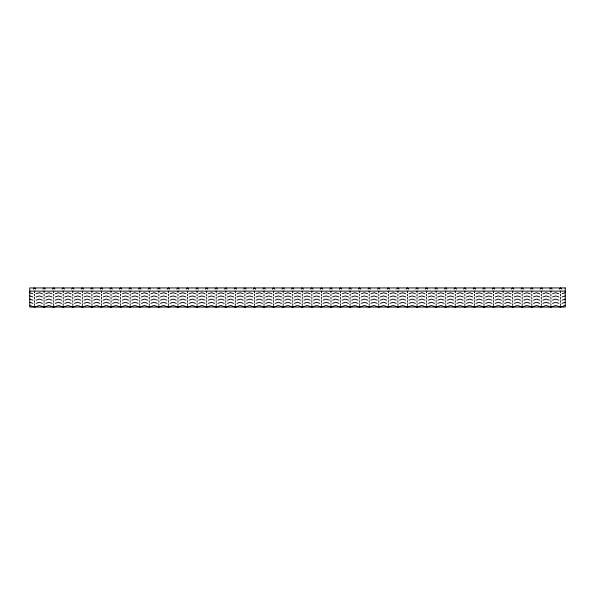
<?xml version="1.0" encoding="UTF-8"?>
<svg xmlns="http://www.w3.org/2000/svg" width="595" height="595" viewBox="0 0 595 595"><rect width="100%" height="100%" fill="white"/><g stroke="black" fill="none" stroke-linecap="round" stroke-linejoin="round"><path stroke-width="0.89" d="M33.335 289.133L34.532 287.935L35.73 289.133M42.9 289.133L44.097 287.935L45.287 289.133M52.464 289.133L53.654 287.935L54.852 289.133M62.021 289.133L63.219 287.935L64.416 289.133M71.586 289.133L72.783 287.935L73.973 289.133M81.151 289.133L82.341 287.935L83.538 289.133M90.708 289.133L91.905 287.935L93.103 289.133M100.272 289.133L101.47 287.935L102.667 289.133M109.837 289.133L111.034 287.935L112.224 289.133M119.402 289.133L120.592 287.935L121.789 289.133M128.959 289.133L130.156 287.935L131.354 289.133M138.523 289.133L139.721 287.935L140.911 289.133M148.088 289.133L149.278 287.935L150.476 289.133M157.645 289.133L158.843 287.935L160.04 289.133M167.21 289.133L168.407 287.935L169.605 289.133M176.775 289.133L177.972 287.935L179.162 289.133M186.339 289.133L187.529 287.935L188.727 289.133M195.896 289.133L197.094 287.935L198.291 289.133M205.461 289.133L206.658 287.935L207.848 289.133M215.026 289.133L216.216 287.935L217.413 289.133M224.583 289.133L225.78 287.935L226.978 289.133M234.147 289.133L235.345 287.935L236.542 289.133M243.712 289.133L244.909 287.935L246.099 289.133M253.277 289.133L254.467 287.935L255.664 289.133M262.834 289.133L264.031 287.935L265.229 289.133M272.398 289.133L273.596 287.935L274.786 289.133M281.963 289.133L283.153 287.935L284.351 289.133M291.52 289.133L292.718 287.935L293.915 289.133M301.085 289.133L302.282 287.935L303.48 289.133M310.649 289.133L311.847 287.935L313.037 289.133M320.214 289.133L321.404 287.935L322.602 289.133M329.771 289.133L330.969 287.935L332.166 289.133M339.336 289.133L340.533 287.935L341.723 289.133M348.901 289.133L350.091 287.935L351.288 289.133M358.458 289.133L359.655 287.935L360.853 289.133M368.022 289.133L369.22 287.935L370.417 289.133M377.587 289.133L378.784 287.935L379.974 289.133M387.152 289.133L388.342 287.935L389.539 289.133M396.709 289.133L397.906 287.935L399.104 289.133M406.273 289.133L407.471 287.935L408.661 289.133M415.838 289.133L417.028 287.935L418.226 289.133M425.395 289.133L426.593 287.935L427.79 289.133M434.96 289.133L436.157 287.935L437.355 289.133M444.524 289.133L445.722 287.935L446.912 289.133M454.089 289.133L455.279 287.935L456.477 289.133M463.646 289.133L464.844 287.935L466.041 289.133M473.211 289.133L474.408 287.935L475.598 289.133M482.776 289.133L483.966 287.935L485.163 289.133M492.333 289.133L493.53 287.935L494.728 289.133M501.897 289.133L503.095 287.935L504.292 289.133M511.462 289.133L512.659 287.935L513.849 289.133M521.027 289.133L522.217 287.935L523.414 289.133M530.584 289.133L531.781 287.935L532.979 289.133M540.148 289.133L541.346 287.935L542.536 289.133M549.713 289.133L550.903 287.935L552.101 289.133M559.27 289.133L560.468 287.935L561.665 289.133M36.124 293.781L39.315 292.718L42.498 293.781M36.124 296.972L39.315 295.908L42.498 296.972M45.689 293.781L48.872 292.718L52.062 293.781M36.124 300.155L39.315 299.092L42.498 300.155M45.689 296.972L48.872 295.908L52.062 296.972M55.253 293.781L58.436 292.718L61.627 293.781M36.124 303.346L39.315 302.282L42.498 303.346M45.689 300.155L48.872 299.092L52.062 300.155M55.253 296.972L58.436 295.908L61.627 296.972M64.81 293.781L68.001 292.718L71.184 293.781M29.75 305.466L34.532 307.065L39.315 305.466L44.097 307.065L48.872 305.466L53.654 307.065L58.436 305.466L63.219 307.065L68.001 305.466L72.783 307.065L77.566 305.466L82.341 307.065L87.123 305.466L91.905 307.065L96.688 305.466L101.47 307.065L106.252 305.466L111.034 307.065L115.809 305.466L120.592 307.065L125.374 305.466L130.156 307.065L134.939 305.466L139.721 307.065L144.503 305.466L149.278 307.065L154.06 305.466L158.843 307.065L163.625 305.466L168.407 307.065L173.19 305.466L177.972 307.065L182.747 305.466L187.529 307.065L192.311 305.466L197.094 307.065L201.876 305.466L206.658 307.065L211.441 305.466L216.216 307.065L220.998 305.466L225.78 307.065L230.562 305.466L235.345 307.065L240.127 305.466L244.909 307.065L249.684 305.466L254.467 307.065L259.249 305.466L264.031 307.065L268.814 305.466L273.596 307.065L278.378 305.466L283.153 307.065L287.935 305.466L292.718 307.065L297.5 305.466L302.282 307.065L307.065 305.466L311.847 307.065L316.622 305.466L321.404 307.065L326.186 305.466L330.969 307.065L335.751 305.466L340.533 307.065L345.316 305.466L350.091 307.065L354.873 305.466L359.655 307.065L364.438 305.466L369.22 307.065L374.002 305.466L378.784 307.065L383.559 305.466L388.342 307.065L393.124 305.466L397.906 307.065L402.689 305.466L407.471 307.065L412.253 305.466L417.028 307.065L421.81 305.466L426.593 307.065L431.375 305.466L436.157 307.065L440.94 305.466L445.722 307.065L450.497 305.466L455.279 307.065L460.061 305.466L464.844 307.065L469.626 305.466L474.408 307.065L479.191 305.466L483.966 307.065L488.748 305.466L493.53 307.065L498.312 305.466L503.095 307.065L507.877 305.466L512.659 307.065L517.434 305.466L522.217 307.065L526.999 305.466L531.781 307.065L536.564 305.466L541.346 307.065L546.128 305.466L550.903 307.065L555.685 305.466L560.468 307.065L565.25 305.466M45.689 303.346L48.872 302.282L52.062 303.346M55.253 300.155L58.436 299.092L61.627 300.155M64.81 296.972L68.001 295.908L71.184 296.972M74.375 293.781L77.566 292.718L80.749 293.781M55.253 303.346L58.436 302.282L61.627 303.346M64.81 300.155L68.001 299.092L71.184 300.155M74.375 296.972L77.566 295.908L80.749 296.972M83.94 293.781L87.123 292.718L90.314 293.781M64.81 303.346L68.001 302.282L71.184 303.346M74.375 300.155L77.566 299.092L80.749 300.155M83.94 296.972L87.123 295.908L90.314 296.972M93.497 293.781L96.688 292.718L99.878 293.781M74.375 303.346L77.566 302.282L80.749 303.346M83.94 300.155L87.123 299.092L90.314 300.155M93.497 296.972L96.688 295.908L99.878 296.972M103.061 293.781L106.252 292.718L109.435 293.781M83.94 303.346L87.123 302.282L90.314 303.346M93.497 300.155L96.688 299.092L99.878 300.155M103.061 296.972L106.252 295.908L109.435 296.972M112.626 293.781L115.809 292.718L119 293.781M93.497 303.346L96.688 302.282L99.878 303.346M103.061 300.155L106.252 299.092L109.435 300.155M112.626 296.972L115.809 295.908L119 296.972M122.191 293.781L125.374 292.718L128.565 293.781M103.061 303.346L106.252 302.282L109.435 303.346M112.626 300.155L115.809 299.092L119 300.155M122.191 296.972L125.374 295.908L128.565 296.972M131.748 293.781L134.939 292.718L138.122 293.781M112.626 303.346L115.809 302.282L119 303.346M122.191 300.155L125.374 299.092L128.565 300.155M131.748 296.972L134.939 295.908L138.122 296.972M141.312 293.781L144.503 292.718L147.686 293.781M122.191 303.346L125.374 302.282L128.565 303.346M131.748 300.155L134.939 299.092L138.122 300.155M141.312 296.972L144.503 295.908L147.686 296.972M150.877 293.781L154.06 292.718L157.251 293.781M131.748 303.346L134.939 302.282L138.122 303.346M141.312 300.155L144.503 299.092L147.686 300.155M150.877 296.972L154.06 295.908L157.251 296.972M160.434 293.781L163.625 292.718L166.816 293.781M141.312 303.346L144.503 302.282L147.686 303.346M150.877 300.155L154.06 299.092L157.251 300.155M160.434 296.972L163.625 295.908L166.816 296.972M169.999 293.781L173.19 292.718L176.373 293.781M150.877 303.346L154.06 302.282L157.251 303.346M160.434 300.155L163.625 299.092L166.816 300.155M169.999 296.972L173.19 295.908L176.373 296.972M179.564 293.781L182.747 292.718L185.938 293.781M160.434 303.346L163.625 302.282L166.816 303.346M169.999 300.155L173.19 299.092L176.373 300.155M179.564 296.972L182.747 295.908L185.938 296.972M189.128 293.781L192.311 292.718L195.502 293.781M169.999 303.346L173.19 302.282L176.373 303.346M179.564 300.155L182.747 299.092L185.938 300.155M189.128 296.972L192.311 295.908L195.502 296.972M198.685 293.781L201.876 292.718L205.059 293.781M179.564 303.346L182.747 302.282L185.938 303.346M189.128 300.155L192.311 299.092L195.502 300.155M198.685 296.972L201.876 295.908L205.059 296.972M208.25 293.781L211.441 292.718L214.624 293.781M189.128 303.346L192.311 302.282L195.502 303.346M198.685 300.155L201.876 299.092L205.059 300.155M208.25 296.972L211.441 295.908L214.624 296.972M217.815 293.781L220.998 292.718L224.189 293.781M198.685 303.346L201.876 302.282L205.059 303.346M208.25 300.155L211.441 299.092L214.624 300.155M217.815 296.972L220.998 295.908L224.189 296.972M227.372 293.781L230.562 292.718L233.753 293.781M208.25 303.346L211.441 302.282L214.624 303.346M217.815 300.155L220.998 299.092L224.189 300.155M227.372 296.972L230.562 295.908L233.753 296.972M236.936 293.781L240.127 292.718L243.31 293.781M217.815 303.346L220.998 302.282L224.189 303.346M227.372 300.155L230.562 299.092L233.753 300.155M236.936 296.972L240.127 295.908L243.31 296.972M246.501 293.781L249.684 292.718L252.875 293.781M227.372 303.346L230.562 302.282L233.753 303.346M236.936 300.155L240.127 299.092L243.31 300.155M246.501 296.972L249.684 295.908L252.875 296.972M256.066 293.781L259.249 292.718L262.44 293.781M236.936 303.346L240.127 302.282L243.31 303.346M246.501 300.155L249.684 299.092L252.875 300.155M256.066 296.972L259.249 295.908L262.44 296.972M265.623 293.781L268.814 292.718L271.997 293.781M246.501 303.346L249.684 302.282L252.875 303.346M256.066 300.155L259.249 299.092L262.44 300.155M265.623 296.972L268.814 295.908L271.997 296.972M275.188 293.781L278.378 292.718L281.561 293.781M256.066 303.346L259.249 302.282L262.44 303.346M265.623 300.155L268.814 299.092L271.997 300.155M275.188 296.972L278.378 295.908L281.561 296.972M284.752 293.781L287.935 292.718L291.126 293.781M265.623 303.346L268.814 302.282L271.997 303.346M275.188 300.155L278.378 299.092L281.561 300.155M284.752 296.972L287.935 295.908L291.126 296.972M294.309 293.781L297.5 292.718L300.691 293.781M275.188 303.346L278.378 302.282L281.561 303.346M284.752 300.155L287.935 299.092L291.126 300.155M294.309 296.972L297.5 295.908L300.691 296.972M303.874 293.781L307.065 292.718L310.248 293.781M284.752 303.346L287.935 302.282L291.126 303.346M294.309 300.155L297.5 299.092L300.691 300.155M303.874 296.972L307.065 295.908L310.248 296.972M313.439 293.781L316.622 292.718L319.812 293.781M294.309 303.346L297.5 302.282L300.691 303.346M303.874 300.155L307.065 299.092L310.248 300.155M313.439 296.972L316.622 295.908L319.812 296.972M323.003 293.781L326.186 292.718L329.377 293.781M303.874 303.346L307.065 302.282L310.248 303.346M313.439 300.155L316.622 299.092L319.812 300.155M323.003 296.972L326.186 295.908L329.377 296.972M332.56 293.781L335.751 292.718L338.934 293.781M313.439 303.346L316.622 302.282L319.812 303.346M323.003 300.155L326.186 299.092L329.377 300.155M332.56 296.972L335.751 295.908L338.934 296.972M342.125 293.781L345.316 292.718L348.499 293.781M323.003 303.346L326.186 302.282L329.377 303.346M332.56 300.155L335.751 299.092L338.934 300.155M342.125 296.972L345.316 295.908L348.499 296.972M351.69 293.781L354.873 292.718L358.064 293.781M332.56 303.346L335.751 302.282L338.934 303.346M342.125 300.155L345.316 299.092L348.499 300.155M351.69 296.972L354.873 295.908L358.064 296.972M361.247 293.781L364.438 292.718L367.628 293.781M342.125 303.346L345.316 302.282L348.499 303.346M351.69 300.155L354.873 299.092L358.064 300.155M361.247 296.972L364.438 295.908L367.628 296.972M370.811 293.781L374.002 292.718L377.185 293.781M351.69 303.346L354.873 302.282L358.064 303.346M361.247 300.155L364.438 299.092L367.628 300.155M370.811 296.972L374.002 295.908L377.185 296.972M380.376 293.781L383.559 292.718L386.75 293.781M361.247 303.346L364.438 302.282L367.628 303.346M370.811 300.155L374.002 299.092L377.185 300.155M380.376 296.972L383.559 295.908L386.75 296.972M389.941 293.781L393.124 292.718L396.315 293.781M370.811 303.346L374.002 302.282L377.185 303.346M380.376 300.155L383.559 299.092L386.75 300.155M389.941 296.972L393.124 295.908L396.315 296.972M399.498 293.781L402.689 292.718L405.872 293.781M380.376 303.346L383.559 302.282L386.75 303.346M389.941 300.155L393.124 299.092L396.315 300.155M399.498 296.972L402.689 295.908L405.872 296.972M409.062 293.781L412.253 292.718L415.436 293.781M389.941 303.346L393.124 302.282L396.315 303.346M399.498 300.155L402.689 299.092L405.872 300.155M409.062 296.972L412.253 295.908L415.436 296.972M418.627 293.781L421.81 292.718L425.001 293.781M399.498 303.346L402.689 302.282L405.872 303.346M409.062 300.155L412.253 299.092L415.436 300.155M418.627 296.972L421.81 295.908L425.001 296.972M428.184 293.781L431.375 292.718L434.566 293.781M409.062 303.346L412.253 302.282L415.436 303.346M418.627 300.155L421.81 299.092L425.001 300.155M428.184 296.972L431.375 295.908L434.566 296.972M437.749 293.781L440.94 292.718L444.123 293.781M418.627 303.346L421.81 302.282L425.001 303.346M428.184 300.155L431.375 299.092L434.566 300.155M437.749 296.972L440.94 295.908L444.123 296.972M447.314 293.781L450.497 292.718L453.688 293.781M428.184 303.346L431.375 302.282L434.566 303.346M437.749 300.155L440.94 299.092L444.123 300.155M447.314 296.972L450.497 295.908L453.688 296.972M456.878 293.781L460.061 292.718L463.252 293.781M437.749 303.346L440.94 302.282L444.123 303.346M447.314 300.155L450.497 299.092L453.688 300.155M456.878 296.972L460.061 295.908L463.252 296.972M466.435 293.781L469.626 292.718L472.809 293.781M447.314 303.346L450.497 302.282L453.688 303.346M456.878 300.155L460.061 299.092L463.252 300.155M466.435 296.972L469.626 295.908L472.809 296.972M476 293.781L479.191 292.718L482.374 293.781M456.878 303.346L460.061 302.282L463.252 303.346M466.435 300.155L469.626 299.092L472.809 300.155M476 296.972L479.191 295.908L482.374 296.972M485.565 293.781L488.748 292.718L491.939 293.781M466.435 303.346L469.626 302.282L472.809 303.346M476 300.155L479.191 299.092L482.374 300.155M485.565 296.972L488.748 295.908L491.939 296.972M495.122 293.781L498.312 292.718L501.503 293.781M476 303.346L479.191 302.282L482.374 303.346M485.565 300.155L488.748 299.092L491.939 300.155M495.122 296.972L498.312 295.908L501.503 296.972M504.686 293.781L507.877 292.718L511.06 293.781M485.565 303.346L488.748 302.282L491.939 303.346M495.122 300.155L498.312 299.092L501.503 300.155M504.686 296.972L507.877 295.908L511.06 296.972M514.251 293.781L517.434 292.718L520.625 293.781M495.122 303.346L498.312 302.282L501.503 303.346M504.686 300.155L507.877 299.092L511.06 300.155M514.251 296.972L517.434 295.908L520.625 296.972M523.816 293.781L526.999 292.718L530.19 293.781M504.686 303.346L507.877 302.282L511.06 303.346M514.251 300.155L517.434 299.092L520.625 300.155M523.816 296.972L526.999 295.908L530.19 296.972M533.373 293.781L536.564 292.718L539.747 293.781M514.251 303.346L517.434 302.282L520.625 303.346M523.816 300.155L526.999 299.092L530.19 300.155M533.373 296.972L536.564 295.908L539.747 296.972M542.938 293.781L546.128 292.718L549.311 293.781M523.816 303.346L526.999 302.282L530.19 303.346M533.373 300.155L536.564 299.092L539.747 300.155M542.938 296.972L546.128 295.908L549.311 296.972M552.502 293.781L555.685 292.718L558.876 293.781M533.373 303.346L536.564 302.282L539.747 303.346M542.938 300.155L546.128 299.092L549.311 300.155M552.502 296.972L555.685 295.908L558.876 296.972M562.059 293.781L565.25 292.718M542.938 303.346L546.128 302.282L549.311 303.346M552.502 300.155L555.685 299.092L558.876 300.155M562.059 296.972L565.25 295.908M552.502 303.346L555.685 302.282L558.876 303.346M562.059 300.155L565.25 299.092M562.059 303.346L565.25 302.282M29.75 291.126L565.25 291.126M29.75 292.718L32.941 293.781M29.75 295.908L32.941 296.972M29.75 299.092L32.941 300.155M29.75 302.282L32.941 303.346M560.468 291.126L560.468 292.718M560.468 294.309L560.468 295.908M560.468 297.5L560.468 299.092M560.468 300.691L560.468 302.282M560.468 303.874L560.468 305.466M560.468 306.663L560.468 307.065M550.903 291.126L550.903 292.718M550.903 294.309L550.903 295.908M550.903 297.5L550.903 299.092M550.903 300.691L550.903 302.282M550.903 303.874L550.903 305.466M550.903 306.663L550.903 307.065M541.346 291.126L541.346 292.718M541.346 294.309L541.346 295.908M541.346 297.5L541.346 299.092M541.346 300.691L541.346 302.282M541.346 303.874L541.346 305.466M541.346 306.663L541.346 307.065M531.781 291.126L531.781 292.718M531.781 294.309L531.781 295.908M531.781 297.5L531.781 299.092M531.781 300.691L531.781 302.282M531.781 303.874L531.781 305.466M531.781 306.663L531.781 307.065M522.217 291.126L522.217 292.718M522.217 294.309L522.217 295.908M522.217 297.5L522.217 299.092M522.217 300.691L522.217 302.282M522.217 303.874L522.217 305.466M522.217 306.663L522.217 307.065M512.659 291.126L512.659 292.718M512.659 294.309L512.659 295.908M512.659 297.5L512.659 299.092M512.659 300.691L512.659 302.282M512.659 303.874L512.659 305.466M512.659 306.663L512.659 307.065M503.095 291.126L503.095 292.718M503.095 294.309L503.095 295.908M503.095 297.5L503.095 299.092M503.095 300.691L503.095 302.282M503.095 303.874L503.095 305.466M503.095 306.663L503.095 307.065M493.53 291.126L493.53 292.718M493.53 294.309L493.53 295.908M493.53 297.5L493.53 299.092M493.53 300.691L493.53 302.282M493.53 303.874L493.53 305.466M493.53 306.663L493.53 307.065M483.966 291.126L483.966 292.718M483.966 294.309L483.966 295.908M483.966 297.5L483.966 299.092M483.966 300.691L483.966 302.282M483.966 303.874L483.966 305.466M483.966 306.663L483.966 307.065M474.408 291.126L474.408 292.718M474.408 294.309L474.408 295.908M474.408 297.5L474.408 299.092M474.408 300.691L474.408 302.282M474.408 303.874L474.408 305.466M474.408 306.663L474.408 307.065M464.844 291.126L464.844 292.718M464.844 294.309L464.844 295.908M464.844 297.5L464.844 299.092M464.844 300.691L464.844 302.282M464.844 303.874L464.844 305.466M464.844 306.663L464.844 307.065M455.279 291.126L455.279 292.718M455.279 294.309L455.279 295.908M455.279 297.5L455.279 299.092M455.279 300.691L455.279 302.282M455.279 303.874L455.279 305.466M455.279 306.663L455.279 307.065M445.722 291.126L445.722 292.718M445.722 294.309L445.722 295.908M445.722 297.5L445.722 299.092M445.722 300.691L445.722 302.282M445.722 303.874L445.722 305.466M445.722 306.663L445.722 307.065M436.157 291.126L436.157 292.718M436.157 294.309L436.157 295.908M436.157 297.5L436.157 299.092M436.157 300.691L436.157 302.282M436.157 303.874L436.157 305.466M436.157 306.663L436.157 307.065M426.593 291.126L426.593 292.718M426.593 294.309L426.593 295.908M426.593 297.5L426.593 299.092M426.593 300.691L426.593 302.282M426.593 303.874L426.593 305.466M426.593 306.663L426.593 307.065M417.028 291.126L417.028 292.718M417.028 294.309L417.028 295.908M417.028 297.5L417.028 299.092M417.028 300.691L417.028 302.282M417.028 303.874L417.028 305.466M417.028 306.663L417.028 307.065M407.471 291.126L407.471 292.718M407.471 294.309L407.471 295.908M407.471 297.5L407.471 299.092M407.471 300.691L407.471 302.282M407.471 303.874L407.471 305.466M407.471 306.663L407.471 307.065M397.906 291.126L397.906 292.718M397.906 294.309L397.906 295.908M397.906 297.5L397.906 299.092M397.906 300.691L397.906 302.282M397.906 303.874L397.906 305.466M397.906 306.663L397.906 307.065M388.342 291.126L388.342 292.718M388.342 294.309L388.342 295.908M388.342 297.5L388.342 299.092M388.342 300.691L388.342 302.282M388.342 303.874L388.342 305.466M388.342 306.663L388.342 307.065M378.784 291.126L378.784 292.718M378.784 294.309L378.784 295.908M378.784 297.5L378.784 299.092M378.784 300.691L378.784 302.282M378.784 303.874L378.784 305.466M378.784 306.663L378.784 307.065M369.22 291.126L369.22 292.718M369.22 294.309L369.22 295.908M369.22 297.5L369.22 299.092M369.22 300.691L369.22 302.282M369.22 303.874L369.22 305.466M369.22 306.663L369.22 307.065M359.655 291.126L359.655 292.718M359.655 294.309L359.655 295.908M359.655 297.5L359.655 299.092M359.655 300.691L359.655 302.282M359.655 303.874L359.655 305.466M359.655 306.663L359.655 307.065M350.091 291.126L350.091 292.718M350.091 294.309L350.091 295.908M350.091 297.5L350.091 299.092M350.091 300.691L350.091 302.282M350.091 303.874L350.091 305.466M350.091 306.663L350.091 307.065M340.533 291.126L340.533 292.718M340.533 294.309L340.533 295.908M340.533 297.5L340.533 299.092M340.533 300.691L340.533 302.282M340.533 303.874L340.533 305.466M340.533 306.663L340.533 307.065M330.969 291.126L330.969 292.718M330.969 294.309L330.969 295.908M330.969 297.5L330.969 299.092M330.969 300.691L330.969 302.282M330.969 303.874L330.969 305.466M330.969 306.663L330.969 307.065M321.404 291.126L321.404 292.718M321.404 294.309L321.404 295.908M321.404 297.5L321.404 299.092M321.404 300.691L321.404 302.282M321.404 303.874L321.404 305.466M321.404 306.663L321.404 307.065M311.847 291.126L311.847 292.718M311.847 294.309L311.847 295.908M311.847 297.5L311.847 299.092M311.847 300.691L311.847 302.282M311.847 303.874L311.847 305.466M311.847 306.663L311.847 307.065M302.282 291.126L302.282 292.718M302.282 294.309L302.282 295.908M302.282 297.5L302.282 299.092M302.282 300.691L302.282 302.282M302.282 303.874L302.282 305.466M302.282 306.663L302.282 307.065M292.718 291.126L292.718 292.718M292.718 294.309L292.718 295.908M292.718 297.5L292.718 299.092M292.718 300.691L292.718 302.282M292.718 303.874L292.718 305.466M292.718 306.663L292.718 307.065M283.153 291.126L283.153 292.718M283.153 294.309L283.153 295.908M283.153 297.5L283.153 299.092M283.153 300.691L283.153 302.282M283.153 303.874L283.153 305.466M283.153 306.663L283.153 307.065M273.596 291.126L273.596 292.718M273.596 294.309L273.596 295.908M273.596 297.5L273.596 299.092M273.596 300.691L273.596 302.282M273.596 303.874L273.596 305.466M273.596 306.663L273.596 307.065M264.031 291.126L264.031 292.718M264.031 294.309L264.031 295.908M264.031 297.5L264.031 299.092M264.031 300.691L264.031 302.282M264.031 303.874L264.031 305.466M264.031 306.663L264.031 307.065M254.467 291.126L254.467 292.718M254.467 294.309L254.467 295.908M254.467 297.5L254.467 299.092M254.467 300.691L254.467 302.282M254.467 303.874L254.467 305.466M254.467 306.663L254.467 307.065M244.909 291.126L244.909 292.718M244.909 294.309L244.909 295.908M244.909 297.5L244.909 299.092M244.909 300.691L244.909 302.282M244.909 303.874L244.909 305.466M244.909 306.663L244.909 307.065M235.345 291.126L235.345 292.718M235.345 294.309L235.345 295.908M235.345 297.5L235.345 299.092M235.345 300.691L235.345 302.282M235.345 303.874L235.345 305.466M235.345 306.663L235.345 307.065M225.78 291.126L225.78 292.718M225.78 294.309L225.78 295.908M225.78 297.5L225.78 299.092M225.78 300.691L225.78 302.282M225.78 303.874L225.78 305.466M225.78 306.663L225.78 307.065M216.216 291.126L216.216 292.718M216.216 294.309L216.216 295.908M216.216 297.5L216.216 299.092M216.216 300.691L216.216 302.282M216.216 303.874L216.216 305.466M216.216 306.663L216.216 307.065M206.658 291.126L206.658 292.718M206.658 294.309L206.658 295.908M206.658 297.5L206.658 299.092M206.658 300.691L206.658 302.282M206.658 303.874L206.658 305.466M206.658 306.663L206.658 307.065M197.094 291.126L197.094 292.718M197.094 294.309L197.094 295.908M197.094 297.5L197.094 299.092M197.094 300.691L197.094 302.282M197.094 303.874L197.094 305.466M197.094 306.663L197.094 307.065M187.529 291.126L187.529 292.718M187.529 294.309L187.529 295.908M187.529 297.5L187.529 299.092M187.529 300.691L187.529 302.282M187.529 303.874L187.529 305.466M187.529 306.663L187.529 307.065M177.972 291.126L177.972 292.718M177.972 294.309L177.972 295.908M177.972 297.5L177.972 299.092M177.972 300.691L177.972 302.282M177.972 303.874L177.972 305.466M177.972 306.663L177.972 307.065M168.407 291.126L168.407 292.718M168.407 294.309L168.407 295.908M168.407 297.5L168.407 299.092M168.407 300.691L168.407 302.282M168.407 303.874L168.407 305.466M168.407 306.663L168.407 307.065M158.843 291.126L158.843 292.718M158.843 294.309L158.843 295.908M158.843 297.5L158.843 299.092M158.843 300.691L158.843 302.282M158.843 303.874L158.843 305.466M158.843 306.663L158.843 307.065M149.278 291.126L149.278 292.718M149.278 294.309L149.278 295.908M149.278 297.5L149.278 299.092M149.278 300.691L149.278 302.282M149.278 303.874L149.278 305.466M149.278 306.663L149.278 307.065M139.721 291.126L139.721 292.718M139.721 294.309L139.721 295.908M139.721 297.5L139.721 299.092M139.721 300.691L139.721 302.282M139.721 303.874L139.721 305.466M139.721 306.663L139.721 307.065M130.156 291.126L130.156 292.718M130.156 294.309L130.156 295.908M130.156 297.5L130.156 299.092M130.156 300.691L130.156 302.282M130.156 303.874L130.156 305.466M130.156 306.663L130.156 307.065M120.592 291.126L120.592 292.718M120.592 294.309L120.592 295.908M120.592 297.5L120.592 299.092M120.592 300.691L120.592 302.282M120.592 303.874L120.592 305.466M120.592 306.663L120.592 307.065M111.034 291.126L111.034 292.718M111.034 294.309L111.034 295.908M111.034 297.5L111.034 299.092M111.034 300.691L111.034 302.282M111.034 303.874L111.034 305.466M111.034 306.663L111.034 307.065M101.47 291.126L101.47 292.718M101.47 294.309L101.47 295.908M101.47 297.5L101.47 299.092M101.47 300.691L101.47 302.282M101.47 303.874L101.47 305.466M101.47 306.663L101.47 307.065M91.905 291.126L91.905 292.718M91.905 294.309L91.905 295.908M91.905 297.5L91.905 299.092M91.905 300.691L91.905 302.282M91.905 303.874L91.905 305.466M91.905 306.663L91.905 307.065M82.341 291.126L82.341 292.718M82.341 294.309L82.341 295.908M82.341 297.5L82.341 299.092M82.341 300.691L82.341 302.282M82.341 303.874L82.341 305.466M82.341 306.663L82.341 307.065M72.783 291.126L72.783 292.718M72.783 294.309L72.783 295.908M72.783 297.5L72.783 299.092M72.783 300.691L72.783 302.282M72.783 303.874L72.783 305.466M72.783 306.663L72.783 307.065M63.219 291.126L63.219 292.718M63.219 294.309L63.219 295.908M63.219 297.5L63.219 299.092M63.219 300.691L63.219 302.282M63.219 303.874L63.219 305.466M63.219 306.663L63.219 307.065M53.654 291.126L53.654 292.718M53.654 294.309L53.654 295.908M53.654 297.5L53.654 299.092M53.654 300.691L53.654 302.282M53.654 303.874L53.654 305.466M53.654 306.663L53.654 307.065M44.097 291.126L44.097 292.718M44.097 294.309L44.097 295.908M44.097 297.5L44.097 299.092M44.097 300.691L44.097 302.282M44.097 303.874L44.097 305.466M44.097 306.663L44.097 307.065M34.532 291.126L34.532 292.718M34.532 294.309L34.532 295.908M34.532 297.5L34.532 299.092M34.532 300.691L34.532 302.282M34.532 303.874L34.532 305.466M34.532 306.663L34.532 307.065M565.25 287.935L29.75 287.935L29.75 307.065L565.25 307.065L565.25 287.935"/></g></svg>
